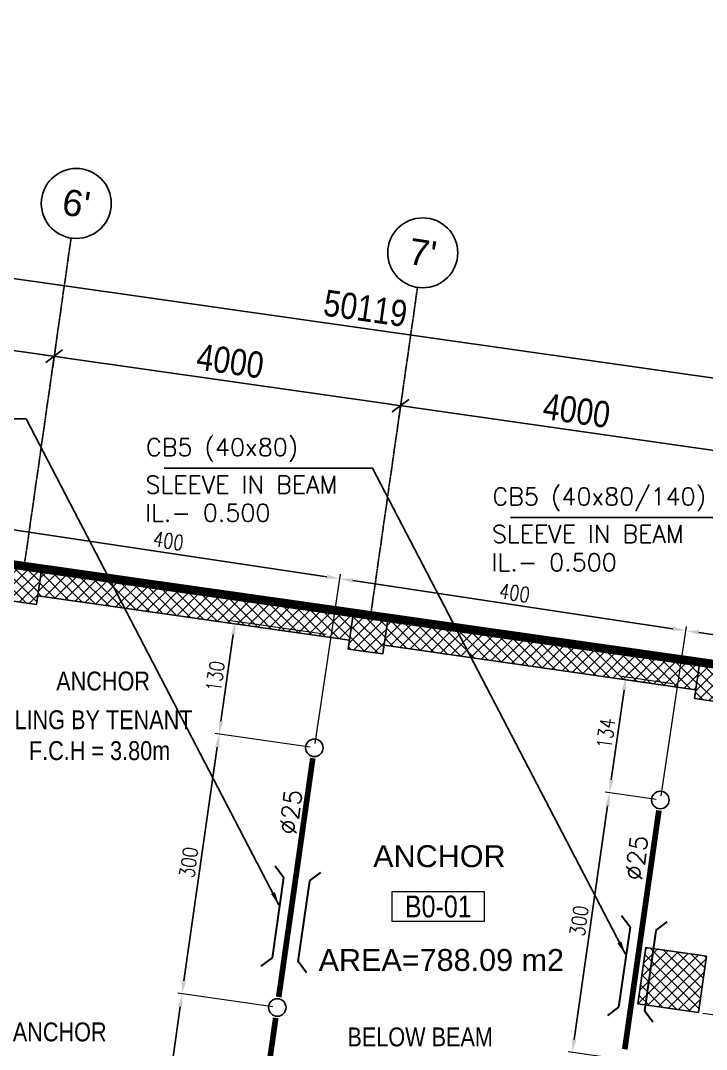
# Model space of a CAD drawing. Header units: inches. Extents: x 1355305 to 1448369, y 326920 to 386626.
# Drawn here: x 1393272 to 1401112, y 365953 to 377720 of the extents above; entities that cross this region are included whole.
import ezdxf
from ezdxf.enums import TextEntityAlignment as Align

# ---------------------------------------------------------------- set-up
doc = ezdxf.new("R2010")
doc.units = ezdxf.units.IN
doc.header["$MEASUREMENT"] = 0
for name, pattern in [('CENTER', [50.8, 31.75, -6.35, 6.35, -6.35]), ('DASHED2', [9.525, 6.35, -3.175]), ('DOT2', [3.175, 0, -3.175])]:
    doc.linetypes.add(name, pattern=pattern)
for name, color, linetype, lineweight in [('A-DOOR', 10, 'Continuous', 15), ('A-HATCH CONCRETE', 254, 'Continuous', 5), ('A-LEASING LINE', 7, 'DASHED2', 9), ('A-LEASING NUMBER', 130, 'Continuous', 9)]:
    doc.layers.add(name, color=color, linetype=linetype, lineweight=lineweight)
for name, color, linetype in [('A-TEXT', 3, 'Continuous'), ('Axis', 9, 'CENTER'), ('dim-axis', 15, 'Continuous'), ('DIM2', 222, 'Continuous'), ('FFNEW', 252, 'Continuous'), ('FP-PIPE', 4, 'Continuous'), ('P-FIRE-SPR', 6, 'Continuous'), ('P-FIRE-TXT', 181, 'Continuous'), ('S-COL', 210, 'Continuous'), ('S-WALL', 1, 'Continuous'), ('SLEEVE', 2, 'Continuous'), ('SPR..', 3, 'Continuous'), ('TEXT', 181, 'Continuous')]:
    doc.layers.add(name, color=color, linetype=linetype)
doc.styles.add('ARIAL', font='ARIALN.TTF')
doc.styles.add('MECH', font='romans.shx')
doc.styles.add('ROMANS', font='romans__.ttf', dxfattribs={"width": 0.8})
doc.styles.add('style1', font='arial.ttf')
doc.dimstyles.new('DIM-100', dxfattribs={"dimscale": 150, "dimtxt": 2, "dimasz": 1, "dimexe": 0.75, "dimexo": 1, "dimgap": 0.5, "dimtad": 1, "dimdec": 0, "dimzin": 11, "dimdsep": 46, "dimtxsty": 'ARIAL', "dimblk": 'R', "dimcen": 2.5, "dimdle": 1, "dimclrd": 256, "dimclre": 256, "dimclrt": 256, "dimazin": 0, "dimtfac": 1, "dimtdec": 0, "dimtix": 1, "dimtmove": 2, "dimatfit": 3, "dimldrblk": 'R', "dimtolj": 1, "dimtzin": 3, "dimlwd": -1, "dimlwe": 13, "dimarcsym": 0})
doc.dimstyles.new('GRAND CINEMA', dxfattribs={"dimtxt": 180, "dimasz": 150, "dimexe": 0.18, "dimexo": 0.06, "dimgap": 100, "dimtad": 1, "dimdec": 0, "dimlfac": 0.1, "dimzin": 1, "dimdsep": 46, "dimtxsty": 'MECH', "dimcen": 0.09, "dimdle": 0.2, "dimclrd": 222, "dimclre": 222, "dimclrt": 3, "dimadec": 0, "dimazin": 0, "dimtfac": 1, "dimtdec": 0, "dimtix": 1, "dimtmove": 2, "dimatfit": 3, "dimfxl": 1, "dimtolj": 1, "dimtzin": 0, "dimlwd": -1, "dimarcsym": 0})
pattern_1 = [(45, (1341716.31, 266100.535), (-66.29126, 66.29126), []), (135, (1341716.31, 266100.535), (-66.29126, -66.29126), [])]

# ---------------------------------------------------------------- blocks, each defined once
blk = doc.blocks.new('R')
for p, q in [((0, -1.05), (0, 1.05)), ((-1.05, 0), (1.05, 0))]:
    blk.add_line(p, q)
at = {"color": 4, "lineweight": 13}
blk.add_line((-0.707, -0.707), (0.707, 0.707), dxfattribs=at)
blk = doc.blocks.new('*D1036')
at = {"layer": 'Defpoints', "color": 0, "transparency": 16777216}
for p in [(1438420, 597346), (1442380, 596781), (1442380, 596780)]:
    blk.add_point(p, dxfattribs=at)
at = {"layer": 'dim-axis', "color": 251, "linetype": 'DOT2', "lineweight": 13, "transparency": 16777216}
for p, q in [((1438441, 597494), (1438436, 597457)), ((1442359, 596632), (1442364, 596669))]:
    blk.add_line(p, q, dxfattribs=at)
at = {"layer": 'dim-axis', "color": 251, "transparency": 16777216}
blk.add_line((1438539, 597329), (1442261, 596797), dxfattribs=at)
at = {"layer": 'dim-axis', "color": 251, "transparency": 16777216, "xscale": 120, "yscale": 120, "zscale": 120}
for p, rotation in [((1438420, 597346), 171.8736112541112), ((1442380, 596780), 351.8736112541112)]:
    blk.add_blockref('R', p, dxfattribs=dict(at, rotation=rotation))
at = {"layer": 'dim-axis', "color": 251, "transparency": 16777216, "insert": (1440432, 597289), "char_height": 300, "attachment_point": 5, "rotation": 351.8736, "style": 'ARIAL'}
blk.add_mtext('\\A1;4000', dxfattribs=at)
blk = doc.blocks.new('*D1037')
at = {"layer": 'Defpoints', "color": 0, "transparency": 16777216}
for p in [(1446339, 596215), (1446339, 596215), (1442163, 595265)]:
    blk.add_point(p, dxfattribs=at)
at = {"layer": 'dim-axis', "color": 251, "linetype": 'DOT2', "lineweight": 13, "transparency": 16777216}
for p, q in [((1442185, 595414), (1442396, 596892)), ((1446318, 596067), (1446323, 596104))]:
    blk.add_line(p, q, dxfattribs=at)
at = {"layer": 'dim-axis', "color": 251, "transparency": 16777216}
blk.add_line((1442499, 596763), (1446221, 596232), dxfattribs=at)
at = {"layer": 'dim-axis', "color": 251, "transparency": 16777216, "xscale": 120, "yscale": 120, "zscale": 120}
for p, rotation in [((1442380, 596780), 171.8736112541112), ((1446339, 596215), 351.8736112541112)]:
    blk.add_blockref('R', p, dxfattribs=dict(at, rotation=rotation))
at = {"layer": 'dim-axis', "color": 251, "transparency": 16777216, "insert": (1444392, 596724), "char_height": 300, "attachment_point": 5, "rotation": 351.8736, "style": 'ARIAL'}
blk.add_mtext('\\A1;4000', dxfattribs=at)
blk = doc.blocks.new('*D1044')
at = {"layer": 'Defpoints', "color": 0, "transparency": 16777216}
for p in [(1420642, 597441), (1470715, 593565), (1470260, 590370)]:
    blk.add_point(p, dxfattribs=at)
at = {"layer": 'dim-axis', "color": 251, "linetype": 'DOT2', "lineweight": 13, "transparency": 16777216}
for p, q in [((1420663, 597590), (1421113, 600748)), ((1470281, 590519), (1470731, 593676))]:
    blk.add_line(p, q, dxfattribs=at)
at = {"layer": 'dim-axis', "color": 251, "transparency": 16777216}
blk.add_line((1421216, 600619), (1470596, 593582), dxfattribs=at)
at = {"layer": 'dim-axis', "color": 251, "transparency": 16777216, "xscale": 120, "yscale": 120, "zscale": 120}
for p, rotation in [((1421097, 600636), 171.8890881608404), ((1470715, 593565), 351.8890881608405)]:
    blk.add_blockref('R', p, dxfattribs=dict(at, rotation=rotation))
at = {"layer": 'dim-axis', "color": 251, "transparency": 16777216, "insert": (1445938, 597327), "char_height": 300, "attachment_point": 5, "rotation": 351.8891, "style": 'ARIAL'}
blk.add_mtext('\\A1;50119', dxfattribs=at)
blk = doc.blocks.new('*D80')
at = {"layer": 'Defpoints', "color": 0, "transparency": 16777216}
for p in [(1450492, 597002), (1446339, 596215), (1450299, 595650)]:
    blk.add_point(p, dxfattribs=at)
at = {"layer": 'dim-axis', "color": 251, "linetype": 'DOT2', "lineweight": 13, "transparency": 16777216}
for p, q in [((1450471, 596853), (1450283, 595538)), ((1446318, 596067), (1446323, 596104))]:
    blk.add_line(p, q, dxfattribs=at)
at = {"layer": 'dim-axis', "color": 251, "transparency": 16777216}
blk.add_line((1446458, 596198), (1450180, 595666), dxfattribs=at)
at = {"layer": 'dim-axis', "color": 251, "transparency": 16777216, "xscale": 120, "yscale": 120, "zscale": 120}
for p, rotation in [((1446339, 596215), 171.8736112541112), ((1450299, 595650), 351.8736112541112)]:
    blk.add_blockref('R', p, dxfattribs=dict(at, rotation=rotation))
at = {"layer": 'dim-axis', "color": 251, "transparency": 16777216, "insert": (1448352, 596158), "char_height": 300, "attachment_point": 5, "rotation": 351.8736, "style": 'ARIAL'}
blk.add_mtext('\\A1;4000', dxfattribs=at)
blk = doc.blocks.new('SEDRGFE')
at = {"layer": 'A-HATCH CONCRETE'}
h = blk.add_hatch(dxfattribs=at)
h.set_pattern_fill('ANSI37', color=250, scale=750)
h.set_pattern_definition(pattern_1)
h.paths.add_polyline_path([(1372796, 706126), (1373192, 706069), (1373249, 706465), (1372853, 706522)])
h = blk.add_hatch(dxfattribs=at)
h.set_pattern_fill('ANSI37', color=250, scale=750)
h.set_pattern_definition(pattern_1)
h.paths.add_polyline_path([(1376756, 705560), (1377152, 705504), (1377209, 705900), (1376813, 705956)])
h = blk.add_hatch(dxfattribs=at)
h.set_pattern_fill('ANSI37', color=250, scale=750)
h.set_pattern_definition(pattern_1)
h.paths.add_polyline_path([(1380716, 704995), (1381112, 704939), (1381168, 705335), (1380772, 705391)])
h = blk.add_hatch(dxfattribs=at)
h.set_pattern_fill('ANSI37', color=250, scale=750)
h.set_pattern_definition([(45, (1341716.94, 266100.535), (-66.29126, 66.29126), []), (135, (1341716.94, 266100.535), (-66.29126, -66.29126), [])])
h.paths.add_polyline_path([(1380158, 702146), (1380066, 701503), (1380759, 701404), (1380851, 702047)])
at = {"color": 250, "linetype": 'Continuous', "ltscale": 100}
blk.add_lwpolyline([(1389810, 674588), (1389810, 680290), (1389610, 680288), (1388060, 680288), (1388060, 686288), (1384200, 686288), (1384200, 693089), (1385203, 692942), (1385236, 693139), (1385780, 696950), (1386823, 704256), (1386865, 704553), (1351200, 709613), (1350434, 697904), (1372211, 694796), (1372209, 688237), (1371310, 688237), (1371310, 688038), (1371310, 684788), (1363260, 684788), (1363260, 684588), (1363260, 674588), (1389810, 674588)], dxfattribs=at)
at = {"layer": 'A-HATCH CONCRETE', "color": 250, "linetype": 'Continuous'}
for p, q in [((1373053, 706493), (1373052, 706494)), ((1373087, 706488), (1373088, 706489)), ((1373203, 706472), (1373204, 706473)), ((1373208, 706471), (1373206, 706472)), ((1373214, 706217), (1373437, 706439)), ((1373236, 706372), (1373321, 706456)), ((1373560, 706119), (1373245, 706434)), ((1373287, 706158), (1373553, 706423)), ((1373715, 706097), (1373361, 706450)), ((1373403, 706141), (1373669, 706406)), ((1373869, 706075), (1373516, 706428)), ((1373519, 706125), (1373785, 706390)), ((1374024, 706053), (1373670, 706406)), ((1373405, 706141), (1373228, 706318)), ((1373635, 706108), (1373901, 706373)), ((1373751, 706091), (1374017, 706357)), ((1374178, 706031), (1373825, 706384)), ((1373867, 706075), (1374133, 706340)), ((1374333, 706008), (1373980, 706362)), ((1373983, 706058), (1374249, 706324)), ((1374100, 706042), (1374365, 706307)), ((1374488, 705986), (1374134, 706340)), ((1374216, 706025), (1374481, 706290)), ((1374642, 705964), (1374289, 706318)), ((1374332, 706009), (1374597, 706274)), ((1374797, 705942), (1374444, 706296)), ((1374952, 705920), (1374598, 706274)), ((1373251, 706163), (1373212, 706202)), ((1374448, 705992), (1374713, 706257)), ((1374564, 705976), (1374829, 706241)), ((1374680, 705959), (1374945, 706224)), ((1375106, 705898), (1374753, 706252)), ((1374796, 705942), (1375061, 706208)), ((1375261, 705876), (1374908, 706229)), ((1374912, 705926), (1375177, 706191)), ((1375028, 705909), (1375293, 706174)), ((1375416, 705854), (1375062, 706207)), ((1375144, 705893), (1375409, 706158)), ((1375570, 705832), (1375217, 706185)), ((1375725, 705810), (1375372, 706163)), ((1375260, 705876), (1375525, 706141)), ((1375376, 705860), (1375641, 706125)), ((1375492, 705843), (1375757, 706108)), ((1375880, 705788), (1375526, 706141)), ((1375608, 705827), (1375873, 706092)), ((1376034, 705766), (1375681, 706119)), ((1375724, 705810), (1375989, 706075)), ((1376189, 705744), (1375836, 706097)), ((1375840, 705793), (1376105, 706059)), ((1375956, 705777), (1376221, 706042)), ((1376344, 705721), (1375990, 706075)), ((1376498, 705699), (1376145, 706053)), ((1376072, 705760), (1376337, 706025)), ((1376188, 705744), (1376453, 706009)), ((1376653, 705677), (1376299, 706031)), ((1376304, 705727), (1376569, 705992)), ((1376420, 705711), (1376685, 705976)), ((1376775, 705688), (1376454, 706009)), ((1376536, 705694), (1376801, 705959)), ((1376791, 705804), (1376609, 705987)), ((1376808, 705920), (1376763, 705965)), ((1376916, 705942), (1376917, 705943)), ((1376920, 705941), (1376918, 705943)), ((1377032, 705925), (1377033, 705926)), ((1377074, 705919), (1377073, 705920)), ((1376652, 705677), (1376794, 705819)), ((1377148, 705908), (1377149, 705910)), ((1377177, 705672), (1377381, 705876)), ((1377199, 705826), (1377265, 705893)), ((1377581, 705545), (1377227, 705898)), ((1377232, 705595), (1377497, 705860)), ((1377348, 705578), (1377613, 705843)), ((1377736, 705523), (1377382, 705876)), ((1377464, 705562), (1377729, 705827)), ((1377890, 705501), (1377537, 705854)), ((1377580, 705545), (1377845, 705810)), ((1378045, 705479), (1377691, 705832)), ((1378200, 705457), (1377846, 705810)), ((1377272, 705589), (1377178, 705682)), ((1377426, 705567), (1377195, 705798)), ((1377696, 705528), (1377961, 705794)), ((1377812, 705512), (1378077, 705777)), ((1377928, 705495), (1378193, 705761)), ((1378354, 705435), (1378001, 705788)), ((1378044, 705479), (1378309, 705744)), ((1378509, 705412), (1378155, 705766)), ((1378160, 705462), (1378426, 705727)), ((1378276, 705446), (1378542, 705711)), ((1378664, 705390), (1378310, 705744)), ((1378392, 705429), (1378658, 705694)), ((1378818, 705368), (1378465, 705722)), ((1378973, 705346), (1378619, 705700)), ((1376768, 705661), (1376772, 705664)), ((1378508, 705413), (1378774, 705678)), ((1378624, 705396), (1378890, 705661)), ((1378740, 705379), (1379006, 705645)), ((1379127, 705324), (1378774, 705678)), ((1378856, 705363), (1379122, 705628)), ((1379282, 705302), (1378929, 705656)), ((1378972, 705346), (1379238, 705611)), ((1379437, 705280), (1379083, 705634)), ((1379089, 705330), (1379354, 705595)), ((1379205, 705313), (1379470, 705578)), ((1379591, 705258), (1379238, 705611)), ((1379746, 705236), (1379393, 705589)), ((1379901, 705214), (1379547, 705567)), ((1379321, 705297), (1379586, 705562)), ((1379437, 705280), (1379702, 705545)), ((1379553, 705263), (1379818, 705529)), ((1379669, 705247), (1379934, 705512)), ((1380055, 705192), (1379702, 705545)), ((1379785, 705230), (1380050, 705496)), ((1380210, 705170), (1379857, 705523)), ((1379901, 705214), (1380166, 705479)), ((1380365, 705148), (1380011, 705501)), ((1380017, 705197), (1380282, 705462)), ((1380133, 705181), (1380398, 705446)), ((1380519, 705126), (1380166, 705479)), ((1380674, 705103), (1380321, 705457)), ((1380249, 705164), (1380514, 705429)), ((1380365, 705148), (1380630, 705413)), ((1380741, 705169), (1380475, 705435)), ((1380481, 705131), (1380746, 705396)), ((1380758, 705285), (1380630, 705413)), ((1380786, 705389), (1380785, 705391)), ((1380597, 705114), (1380756, 705274)), ((1380713, 705098), (1380734, 705119))]:
    blk.add_line(p, q, dxfattribs=at)
at = {"layer": 'S-COL', "color": 250}
for points in [[(1372796, 706126), (1373192, 706069), (1373249, 706465), (1372853, 706522)], [(1376756, 705560), (1377152, 705504), (1377209, 705900), (1376813, 705956)], [(1380716, 704995), (1381112, 704939), (1381168, 705335), (1380772, 705391)], [(1380158, 702146), (1380066, 701503), (1380759, 701404), (1380851, 702047)]]:
    blk.add_lwpolyline(points, close=True, dxfattribs=at)
at = {"layer": 'S-WALL', "color": 250}
for points in [[(1386861, 704523), (1351200, 709613)], [(1376771, 705660), (1373207, 706169)], [(1380731, 705095), (1377167, 705604)]]:
    blk.add_lwpolyline(points, dxfattribs=at)
blk = doc.blocks.new('SWGDCSTHYTD')
at = {"color": 254, "linetype": 'Continuous', "ltscale": 100}
blk.add_lwpolyline([(1410071, 395958), (1410071, 401661), (1409871, 401658), (1408321, 401658), (1408321, 407658), (1404460, 407658), (1404460, 414459), (1405464, 414312), (1405497, 414509), (1406041, 418321), (1407084, 425626), (1407126, 425923), (1371461, 430983), (1370694, 419274), (1392471, 416166), (1392469, 409608), (1391571, 409608), (1391571, 409408), (1391571, 406158), (1383521, 406158), (1383521, 405958), (1383521, 395958), (1410071, 395958)], dxfattribs=at)
blk = doc.blocks.new('LEASING')
at = {"layer": 'A-LEASING NUMBER'}
blk.add_lwpolyline([(0, 0), (1057, 0), (1057, 336), (0, 336)], close=True, dxfattribs=at)
at = {"layer": 'A-LEASING NUMBER', "style": 'ARIAL'}
blk.add_attdef('4TH-01', text='', height=250, dxfattribs=at).set_placement((530, 170), align=Align.MIDDLE_CENTER)
blk = doc.blocks.new('PENDENT SPR')
at = {"layer": 'P-FIRE-SPR'}
blk.add_circle((0, 0), 0.1, dxfattribs=at)
blk = doc.blocks.new('A$C365C0078')
at = {"color": 2, "lineweight": 30}
for p, q in [((-149, 461), (-263, 575)), ((149, 465), (263, 579)), ((-149, 461), (-149, -465)), ((149, 461), (149, -465)), ((-149, -465), (-263, -579)), ((149, -461), (263, -575))]:
    blk.add_line(p, q, dxfattribs=at)
blk = doc.blocks.new('*D1166')
at = {"layer": 'Defpoints', "color": 0, "transparency": 16777216}
for p in [(23372, -4521), (21860, -7335), (22949, -7491)]:
    blk.add_point(p, dxfattribs=at)
at = {"layer": 'DIM2', "color": 222, "lineweight": -2, "transparency": 16777216}
for p, q in [((23323, -4514), (22234, -4359)), ((22899, -7484), (21810, -7328))]:
    blk.add_line(p, q, dxfattribs=at)
at = {"layer": 'DIM2', "color": 222, "transparency": 16777216}
blk.add_line((22262, -4514), (21881, -7187), dxfattribs=at)
for points in [[(22238, -4511), (22287, -4518), (22284, -4366)], [(21856, -7183), (21906, -7191), (21860, -7335)]]:
    blk.add_solid(points, dxfattribs=at)
at = {"layer": 'DIM2', "color": 3, "transparency": 16777216, "insert": (21937, -5832), "char_height": 170, "attachment_point": 5, "rotation": 81.8773, "style": 'ROMANS'}
blk.add_mtext('\\A1;300', dxfattribs=at)
blk = doc.blocks.new('*D1167')
at = {"layer": 'Defpoints', "color": 0, "transparency": 16777216}
for p in [(22949, -7491), (21436, -10306), (22525, -10461)]:
    blk.add_point(p, dxfattribs=at)
at = {"layer": 'DIM2', "color": 222, "lineweight": -2, "transparency": 16777216}
for p, q in [((22899, -7484), (21810, -7328)), ((22475, -10454), (21386, -10299))]:
    blk.add_line(p, q, dxfattribs=at)
at = {"layer": 'DIM2', "color": 222, "transparency": 16777216}
blk.add_line((21839, -7484), (21457, -10157), dxfattribs=at)
for points in [[(21814, -7480), (21863, -7487), (21860, -7335)], [(21432, -10154), (21482, -10161), (21436, -10306)]]:
    blk.add_solid(points, dxfattribs=at)
at = {"layer": 'DIM2', "color": 3, "transparency": 16777216, "insert": (21189, -9206), "char_height": 170, "attachment_point": 5, "rotation": 81.8773, "style": 'ROMANS'}
blk.add_mtext('\\A1;300', dxfattribs=at)
blk = doc.blocks.new('*D1169')
at = {"layer": 'Defpoints', "color": 0, "transparency": 16777216}
for p in [(27328, -5119), (26322, -8005), (26904, -8088)]:
    blk.add_point(p, dxfattribs=at)
at = {"layer": 'DIM2', "color": 222, "lineweight": -2, "transparency": 16777216}
for p, q in [((27278, -5112), (26696, -5029)), ((26854, -8081), (26272, -7998))]:
    blk.add_line(p, q, dxfattribs=at)
at = {"layer": 'DIM2', "color": 222, "transparency": 16777216}
blk.add_line((26725, -5184), (26343, -7857), dxfattribs=at)
for points in [[(26700, -5181), (26749, -5188), (26746, -5036)], [(26318, -7853), (26368, -7860), (26322, -8005)]]:
    blk.add_solid(points, dxfattribs=at)
at = {"layer": 'DIM2', "color": 3, "transparency": 16777216, "insert": (26399, -6501), "char_height": 170, "attachment_point": 5, "rotation": 81.8773, "style": 'ROMANS'}
blk.add_mtext('\\A1;300', dxfattribs=at)
blk = doc.blocks.new('*D1195')
at = {"layer": 'Defpoints', "color": 0, "transparency": 16777216}
for p in [(22468, -3077), (23556, -3233), (23372, -4521)]:
    blk.add_point(p, dxfattribs=at)
at = {"layer": 'DIM2', "color": 222, "lineweight": -2, "transparency": 16777216}
for p, q in [((23507, -3225), (22418, -3070)), ((23323, -4514), (22234, -4359))]:
    blk.add_line(p, q, dxfattribs=at)
at = {"layer": 'DIM2', "color": 222, "transparency": 16777216}
blk.add_line((22305, -4217), (22446, -3226), dxfattribs=at)
for points in [[(22422, -3222), (22471, -3229), (22468, -3077)], [(22280, -4214), (22330, -4221), (22284, -4366)]]:
    blk.add_solid(points, dxfattribs=at)
at = {"layer": 'DIM2', "color": 3, "transparency": 16777216, "insert": (22241, -3702), "char_height": 170, "attachment_point": 5, "rotation": 81.8776, "style": 'ROMANS'}
blk.add_mtext('\\A1;130', dxfattribs=at)
blk = doc.blocks.new('*D1196')
at = {"layer": 'Defpoints', "color": 0, "transparency": 16777216}
for p in [(26934, -3714), (27516, -3797), (27327, -5119)]:
    blk.add_point(p, dxfattribs=at)
at = {"layer": 'DIM2', "color": 222, "lineweight": -2, "transparency": 16777216}
for p, q in [((27466, -3790), (26885, -3707)), ((27278, -5112), (26696, -5029))]:
    blk.add_line(p, q, dxfattribs=at)
at = {"layer": 'DIM2', "color": 222, "transparency": 16777216}
blk.add_line((26767, -4887), (26913, -3862), dxfattribs=at)
for points in [[(26888, -3859), (26938, -3866), (26934, -3714)], [(26742, -4884), (26792, -4891), (26746, -5036)]]:
    blk.add_solid(points, dxfattribs=at)
at = {"layer": 'DIM2', "color": 3, "transparency": 16777216, "insert": (26705, -4356), "char_height": 170, "attachment_point": 5, "rotation": 81.8912, "style": 'ROMANS'}
blk.add_mtext('\\A1;134', dxfattribs=at)
blk = doc.blocks.new('*D1204')
at = {"layer": 'Defpoints', "color": 0, "transparency": 16777216}
for p in [(23663, -2587), (19417, -3924), (23372, -4521)]:
    blk.add_point(p, dxfattribs=at)
at = {"layer": 'DIM2', "color": 222, "lineweight": -2, "transparency": 16777216}
for p, q in [((19425, -3875), (19715, -1943)), ((23380, -4472), (23671, -2537))]:
    blk.add_line(p, q, dxfattribs=at)
at = {"layer": 'DIM2', "color": 222, "transparency": 16777216}
blk.add_line((19856, -2015), (23515, -2564), dxfattribs=at)
for points in [[(19860, -1990), (19852, -2039), (19707, -1992)], [(23518, -2540), (23511, -2589), (23663, -2587)]]:
    blk.add_solid(points, dxfattribs=at)
at = {"layer": 'DIM2', "color": 3, "transparency": 16777216, "insert": (21705, -2155), "char_height": 170, "attachment_point": 5, "rotation": 351.4537, "style": 'ROMANS'}
blk.add_mtext('\\A1;400', dxfattribs=at)
blk = doc.blocks.new('*D1205')
at = {"layer": 'Defpoints', "color": 0, "transparency": 16777216}
for p in [(27619, -3181), (23372, -4521), (27327, -5119)]:
    blk.add_point(p, dxfattribs=at)
at = {"layer": 'DIM2', "color": 222, "lineweight": -2, "transparency": 16777216}
for p, q in [((23380, -4472), (23671, -2537)), ((27335, -5069), (27626, -3132))]:
    blk.add_line(p, q, dxfattribs=at)
at = {"layer": 'DIM2', "color": 222, "transparency": 16777216}
blk.add_line((23811, -2609), (27470, -3159), dxfattribs=at)
for points in [[(23815, -2584), (23808, -2634), (23663, -2587)], [(27474, -3134), (27467, -3184), (27619, -3181)]]:
    blk.add_solid(points, dxfattribs=at)
at = {"layer": 'DIM2', "color": 3, "transparency": 16777216, "insert": (25661, -2750), "char_height": 170, "attachment_point": 5, "rotation": 351.4537, "style": 'ROMANS'}
blk.add_mtext('\\A1;400', dxfattribs=at)
blk = doc.blocks.new('*D1206')
at = {"layer": 'Defpoints', "color": 0, "transparency": 16777216}
for p in [(31574, -3776), (27327, -5119), (31283, -5716)]:
    blk.add_point(p, dxfattribs=at)
at = {"layer": 'DIM2', "color": 222, "lineweight": -2, "transparency": 16777216}
for p, q in [((27335, -5069), (27626, -3132)), ((31290, -5667), (31582, -3726))]:
    blk.add_line(p, q, dxfattribs=at)
at = {"layer": 'DIM2', "color": 222, "transparency": 16777216}
blk.add_line((27767, -3203), (31426, -3753), dxfattribs=at)
for points in [[(27771, -3179), (27763, -3228), (27619, -3181)], [(31430, -3729), (31422, -3778), (31574, -3776)]]:
    blk.add_solid(points, dxfattribs=at)
at = {"layer": 'DIM2', "color": 3, "transparency": 16777216, "insert": (29617, -3344), "char_height": 170, "attachment_point": 5, "rotation": 351.4537, "style": 'ROMANS'}
blk.add_mtext('\\A1;400', dxfattribs=at)
blk = doc.blocks.new('*D1211')
at = {"layer": 'Defpoints', "color": 0, "transparency": 16777216}
for p in [(27762, -7548), (27311, -10709), (27990, -10806)]:
    blk.add_point(p, dxfattribs=at)
at = {"layer": 'DIM2', "color": 222, "lineweight": -2, "transparency": 16777216}
for p, q in [((27812, -7555), (28491, -7652)), ((27361, -10716), (28040, -10813))]:
    blk.add_line(p, q, dxfattribs=at)
at = {"layer": 'DIM2', "color": 222, "transparency": 16777216}
blk.add_line((28420, -7794), (28011, -10658), dxfattribs=at)
for points in [[(28395, -7790), (28445, -7797), (28441, -7645)], [(27987, -10654), (28036, -10661), (27990, -10806)]]:
    blk.add_solid(points, dxfattribs=at)
at = {"layer": 'DIM2', "color": 3, "transparency": 16777216, "insert": (28081, -9206), "char_height": 170, "attachment_point": 5, "rotation": 81.8773, "style": 'ROMANS'}
blk.add_mtext('\\A1;319', dxfattribs=at)
blk = doc.blocks.new('SGSR')
at = {"layer": 'Axis', "color": 251, "ltscale": 0.5}
for p, q in [((1442034.9, 594365.5), (1442572.8, 598132.4)), ((1445994.7, 593800.3), (1446532.5, 597567.2))]:
    blk.add_line(p, q, dxfattribs=at)
at = {"layer": 'Axis', "color": 251, "linetype": 'Continuous'}
for centre in [(1442632.5, 598527.9), (1446592.2, 597962.7)]:
    blk.add_circle(centre, 400, dxfattribs=at)
at = {"layer": 'S-WALL', "color": 251}
blk.add_lwpolyline([(1417889.2, 562458.6), (1468019.2, 562458.6), (1469810.8, 590401.2), (1420184.3, 597484.1)], close=True, dxfattribs=at)
at = {"layer": 'Axis', "color": 251, "linetype": 'Continuous', "style": 'style1'}
for s, p in [("6'", (1442632.5, 598527.9)), ("7'", (1446592.2, 597962.7))]:
    blk.add_text(s, height=300, rotation=351.41133, dxfattribs=at).set_placement(p, align=Align.MIDDLE)
at = {"layer": 'dim-axis', "color": 251}
dim = blk.add_aligned_dim(p1=(1420641.6, 597441.4), p2=(1470259.6, 590370.1), distance=3227.1, dimstyle='DIM-100', override={"dimasz": 0.8, "dimclrd": 251, "dimclre": 251, "dimclrt": 251}, dxfattribs=at)
dim.commit()
dim.dimension.update_dxf_attribs({"geometry": '*D1044', "text_midpoint": (1445938.1, 597326.5)})
for base, p1, p2, picture, middle in [((1442379.7, 596780.4), (1438420, 597345.8), (1442379.7, 596780.6), '*D1036', (1440432.1, 597289)), ((1446339.4, 596215), (1442163.4, 595265.2), (1446339.5, 596215.5), '*D1037', (1444391.8, 596723.5)), ((1450299.2, 595649.5), (1446339.5, 596215.5), (1450492.3, 597001.9), '*D80', (1448351.6, 596158.1))]:
    dim = blk.add_linear_dim(base=base, p1=p1, p2=p2, angle=171.87361, dimstyle='DIM-100', override={"dimasz": 0.8, "dimclrd": 251, "dimclre": 251, "dimclrt": 251}, dxfattribs=at)
    dim.commit()
    dim.dimension.update_dxf_attribs({"geometry": picture, "text_midpoint": middle})
blk = doc.blocks.new('A$C6DC347C1')
at = {"layer": 'A-LEASING LINE', "color": 6, "const_width": 100}
blk.add_lwpolyline([(-1797, 660.5), (-2564.1, -11048.5), (19312.7, -14170.9), (19312.7, -20715.1), (18412.6, -20714.9), (18412.6, -24265), (10362.6, -24265), (10362.6, -34365), (36712, -34365), (36712, -28765), (34962.4, -28765), (34962.4, -22740), (31101.7, -22740), (31101.7, -15751.8), (32125.3, -15898.6), (33276.1, -7757.8), (33283.8, -7758.8), (33770.9, -4393.3), (-1797, 660.5)], dxfattribs=at)
at = {"layer": 'FP-PIPE', "color": 4, "const_width": 65}
for points in [[(22965, -7372.4), (23354.7, -4640.1)], [(26920.7, -7969.8), (27310.6, -5237.6)], [(22541.4, -10342.2), (22931.1, -7609.9)]]:
    blk.add_lwpolyline(points, dxfattribs=at)
at = {"layer": 'SLEEVE', "rotation": 351.8773290502697}
for p in [(23103.2, -6483.2), (27063.6, -7048.4)]:
    blk.add_blockref('A$C365C0078', p, dxfattribs=at)
at = {"layer": 'SPR..', "xscale": 999.9999999999997, "yscale": 999.9999999999997, "zscale": 999.9999999999997, "rotation": 351.4113288098228}
for p in [(23372.4, -4521.4), (27327.6, -5118.8), (22948.5, -7491.2)]:
    blk.add_blockref('PENDENT SPR', p, dxfattribs=at)
at = {"layer": 'A-TEXT', "color": 20, "style": 'ARIAL'}
for s, p in [('ANCHOR', (20421.8, -3865.6)), ('CEILING BY TENANT', (19532.7, -4308.7)), ('F.C.H = 3.80m', (20109.4, -4661.5)), ('ANCHOR', (19925.6, -7878.7)), ('BELOW BEAM', (23750.2, -7936.1))]:
    blk.add_text(s, height=216, rotation=0.00424, dxfattribs=at).set_placement(p)
at = {"layer": 'P-FIRE-TXT', "style": 'MECH'}
for p in [(23100.3, -5256.2), (27053.9, -5779.3)]:
    blk.add_text('%%C25', height=200, rotation=81.87733, dxfattribs=at).set_placement(p, align=Align.MIDDLE_CENTER)
at = {"layer": 'SLEEVE', "style": 'MECH'}
for s, p in [('CB5 (40x80)', (21448.5, -1182.1, 0)), ('SLEEVE IN BEAM', (21443.1, -1610.9, 0)), ('CB5 (40x80/140)', (25408.2, -1747.1, 0)), ('IL.- 0.500', (21437.8, -1934.3, 0)), ('SLEEVE IN BEAM', (25402.9, -2175.9, 0)), ('IL.- 0.500', (25397.5, -2499.3, 0))]:
    blk.add_text(s, height=200, dxfattribs=at).set_placement(p)
at = {"layer": 'DIM2'}
for base, p1, p2, picture, middle in [((23663.1, -2586.7), (19417.2, -3924), (23372.4, -4521.4), '*D1204', (21705.5, -2155.2)), ((27618.6, -3181.1), (23372.4, -4521.4), (27327.4, -5118.7), '*D1205', (25661, -2749.7)), ((31574.2, -3775.6), (27327.4, -5118.7), (31282.6, -5716.1), '*D1206', (29616.6, -3344.1))]:
    dim = blk.add_linear_dim(base=base, p1=p1, p2=p2, angle=171.45371, dimstyle='GRAND CINEMA', override={"dimtxt": 170, "dimexe": 50, "dimexo": 50, "dimgap": 50, "dimtxsty": 'ROMANS', "dimfxl": 6000}, dxfattribs=at)
    dim.commit()
    dim.dimension.update_dxf_attribs({"geometry": picture, "text_midpoint": middle})
for p1, p2, distance, picture, middle in [((23372.4, -4521.4), (23556.3, -3232.5), 1099.8, '*D1195', (22241.2, -3702.4)), ((27327.5, -5118.7), (27515.8, -3796.8), 587.6, '*D1196', (26705.4, -4355.7)), ((23372.4, -4521.4), (22948.6, -7490.9), -1099.8, '*D1166', (21937.3, -5831.5)), ((27327.5, -5118.7), (26903.7, -8088.2), -587.7, '*D1169', (26399.4, -6501.2)), ((27762.2, -7548.1), (27311, -10709.4), 685.9, '*D1211', (28081.3, -9206.5))]:
    dim = blk.add_aligned_dim(p1=p1, p2=p2, distance=distance, dimstyle='GRAND CINEMA', override={"dimtxt": 170, "dimexe": 50, "dimexo": 50, "dimgap": 50, "dimtxsty": 'ROMANS', "dimfxl": 6000}, dxfattribs=at)
    dim.commit()
    dim.dimension.update_dxf_attribs({"geometry": picture, "text_midpoint": middle})
dim = blk.add_linear_dim(base=(21435.9, -10305.6), p1=(22948.6, -7490.9), p2=(22524.7, -10461), angle=261.87733, dimstyle='GRAND CINEMA', override={"dimtxt": 170, "dimexe": 50, "dimexo": 50, "dimgap": 50, "dimtxsty": 'ROMANS', "dimfxl": 6000}, dxfattribs=at)
dim.commit()
dim.dimension.update_dxf_attribs({"geometry": '*D1167', "text_midpoint": (21189.2, -9205.6), "dimtype": 161})
for points in [[(22968.1, -6315.9), (20077.8, -758.4), (17695.5, -758.4)], [(26928.5, -6881.1), (24038.2, -1323.7), (21655.8, -1323.7)], [(30888.2, -7446.1), (27998, -1888.7), (25615.6, -1888.7)]]:
    blk.add_leader(points, dimstyle='GRAND CINEMA', override={"dimgap": 0.1, "dimtad": 0, "dimfxl": 0}, dxfattribs=at)

msp = doc.modelspace()

# ---------------------------------------------------------------- block references
at = {"color": 252, "linetype": 'Continuous'}
msp.add_blockref('SWGDCSTHYTD', (0, -56398), dxfattribs=at)
at = {"layer": 'A-DOOR', "color": 252, "linetype": 'Continuous', "ltscale": 100}
msp.add_blockref('A$C6DC347C1', (1373258, 373924), dxfattribs=at)
at = {"layer": 'A-LEASING NUMBER'}
msp.add_blockref('LEASING', (1397517, 367418), dxfattribs=at).add_auto_attribs({'4TH-01': 'B0-01'})
at = {"layer": 'FFNEW', "color": 6, "linetype": 'Continuous'}
for name, p in [('SGSR', (-48723, -222899)), ('SEDRGFE', (20261, -335028))]:
    msp.add_blockref(name, p, dxfattribs=at)

# ---------------------------------------------------------------- texts
at = {"layer": 'TEXT', "ltscale": 0.5, "style": 'style1'}
for s, p in [('ANCHOR ', (1397303, 368038)), ('AREA=788.09 m2 ', (1396679, 366851))]:
    msp.add_text(s, height=250, dxfattribs=at).set_placement(p)

doc.saveas('drawing.dxf')
